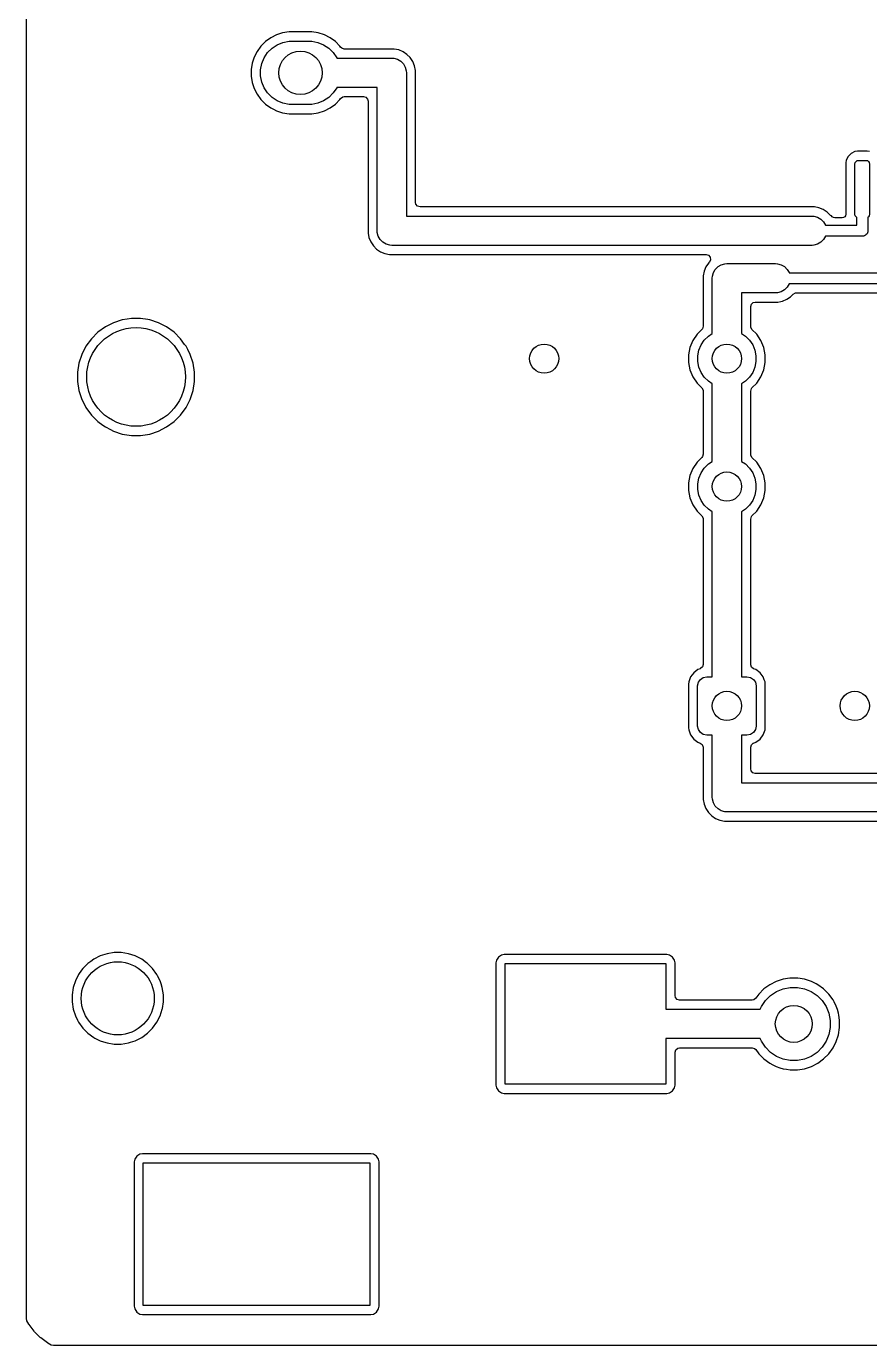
# Model space of a CAD drawing. Header units: millimetres. Extents: x 100.5 to 189.5, y -171.6 to -100.5.
# Drawn here: x 100.5 to 123.58, y -171.5 to -135.41 of the extents above; entities that cross this region are included whole.
import ezdxf

# ---------------------------------------------------------------- set-up
doc = ezdxf.new("R2010")
doc.units = ezdxf.units.MM
doc.layers.add('F.Cu', color=52, linetype='CONTINUOUS', true_color=0xb8bb26)

msp = doc.modelspace()

# ---------------------------------------------------------------- linework, layer by layer
at = {"layer": 'F.Cu', "linetype": 'CONTINUOUS'}
for p, q in [((100.5, -144.874038), (100.5, -133.472135)), ((107.344872, -135.641593), (107.187729, -135.721662)), ((107.512615, -135.587089), (107.344872, -135.641593)), ((107.68681, -135.5595), (107.512615, -135.587089)), ((107.686815, -135.5595), (107.68681, -135.5595)), ((108.313185, -135.5595), (107.686815, -135.5595)), ((108.31319, -135.5595), (108.313185, -135.5595)), ((108.487384, -135.587089), (108.31319, -135.5595)), ((108.655127, -135.641593), (108.487384, -135.587089)), ((108.81227, -135.721662), (108.655127, -135.641593)), ((106.920332, -135.95004), (106.816662, -136.092729)), ((107.04504, -135.825332), (106.920332, -135.95004)), ((107.187729, -135.721662), (107.04504, -135.825332)), ((107.102481, -136.128078), (107.223078, -136.007481)), ((107.223078, -136.007481), (107.364885, -135.912729)), ((107.364885, -135.912729), (107.522452, -135.847462)), ((107.522452, -135.847462), (107.689725, -135.814189)), ((107.689725, -135.814189), (107.775, -135.81)), ((107.775, -135.81), (108.225, -135.81)), ((108.225, -135.81), (108.310275, -135.814189)), ((108.310275, -135.814189), (108.477548, -135.847462)), ((108.477548, -135.847462), (108.635115, -135.912729)), ((108.635115, -135.912729), (108.776922, -136.007481)), ((108.776922, -136.007481), (108.897519, -136.128078)), ((108.954957, -135.82533), (108.81227, -135.721662)), ((108.954959, -135.825332), (108.954957, -135.82533)), ((109.079671, -135.950044), (108.954959, -135.825332)), ((109.100259, -135.978382), (109.079671, -135.950044)), ((109.133539, -136.009814), (109.100259, -135.978382)), ((109.200579, -136.029499), (109.133539, -136.009814)), ((110.564071, -136.029499), (109.200579, -136.029499)), ((110.689738, -136.054497), (110.564071, -136.029499)), ((110.689744, -136.054499), (110.689738, -136.054497)), ((110.808124, -136.103533), (110.689744, -136.054499)), ((106.682089, -136.417615), (106.6545, -136.591809)), ((106.736593, -136.249872), (106.682089, -136.417615)), ((106.816662, -136.092729), (106.736593, -136.249872)), ((106.942462, -136.427452), (107.007729, -136.269885)), ((107.007729, -136.269885), (107.102481, -136.128078)), ((108.897519, -136.128078), (108.992271, -136.269885)), ((108.992271, -136.269885), (108.99646, -136.279999)), ((108.99646, -136.279999), (110.5, -136.28)), ((110.5, -136.28), (110.55221, -136.283422)), ((110.55221, -136.283422), (110.653073, -136.310448)), ((110.653073, -136.310448), (110.743505, -136.362659)), ((110.743505, -136.362659), (110.817341, -136.436495)), ((110.808133, -136.103538), (110.808124, -136.103533)), ((110.914668, -136.174723), (110.808133, -136.103538)), ((110.914672, -136.174726), (110.914668, -136.174723)), ((111.005273, -136.265327), (110.914672, -136.174726)), ((111.005276, -136.265331), (111.005273, -136.265327)), ((111.076461, -136.371866), (111.005276, -136.265331)), ((111.076464, -136.371872), (111.076461, -136.371866)), ((111.076465, -136.371873), (111.076464, -136.371872)), ((111.125501, -136.490256), (111.076465, -136.371873)), ((106.6545, -136.591809), (106.6545, -136.76819)), ((106.6545, -136.76819), (106.682089, -136.942384)), ((106.909189, -136.594725), (106.942462, -136.427452)), ((106.909189, -136.765275), (106.909189, -136.594725)), ((106.942462, -136.932548), (106.909189, -136.765275)), ((110.817341, -136.436495), (110.869552, -136.526927)), ((110.869552, -136.526927), (110.896578, -136.62779)), ((110.896578, -136.62779), (110.9, -136.68)), ((110.9, -136.68), (110.9, -140.6)), ((111.125501, -136.49026), (111.125501, -136.490256)), ((111.125502, -136.490261), (111.125501, -136.49026)), ((111.1505, -136.615928), (111.125502, -136.490261)), ((111.1505, -140.2255), (111.1505, -136.615928)), ((106.682089, -136.942384), (106.736593, -137.110127)), ((106.736593, -137.110127), (106.816662, -137.26727)), ((107.007729, -137.090115), (106.942462, -136.932548)), ((107.102481, -137.231922), (107.007729, -137.090115)), ((108.992271, -137.090115), (108.897519, -137.231922)), ((108.996461, -137.079999), (108.992271, -137.090115)), ((110.1, -137.079999), (108.996461, -137.079999)), ((110.1, -141), (110.1, -137.079999)), ((106.816662, -137.26727), (106.92033, -137.409957)), ((106.92033, -137.409957), (107.045043, -137.53467)), ((107.223078, -137.352519), (107.102481, -137.231922)), ((107.364885, -137.447271), (107.223078, -137.352519)), ((107.522452, -137.512538), (107.364885, -137.447271)), ((108.635115, -137.447271), (108.477548, -137.512538)), ((108.776922, -137.352519), (108.635115, -137.447271)), ((108.897519, -137.231922), (108.776922, -137.352519)), ((108.954957, -137.53467), (109.07967, -137.409957)), ((109.07967, -137.409957), (109.100262, -137.381613)), ((109.100262, -137.381613), (109.155592, -137.338948)), ((109.155592, -137.338948), (109.200581, -137.330499)), ((109.200581, -137.330499), (109.7255, -137.330499)), ((109.7255, -137.330499), (109.792539, -137.350184)), ((109.792539, -137.350184), (109.838294, -137.402988)), ((109.838294, -137.402988), (109.8495, -137.454499)), ((109.8495, -137.454499), (109.8495, -140.935931)), ((107.045043, -137.53467), (107.18773, -137.638338)), ((107.18773, -137.638338), (107.261975, -137.676167)), ((107.261975, -137.676167), (107.344872, -137.718406)), ((107.344872, -137.718406), (107.344874, -137.718406)), ((107.344874, -137.718406), (107.344877, -137.718408)), ((107.344877, -137.718408), (107.42975, -137.745985)), ((107.42975, -137.745985), (107.512615, -137.77291)), ((107.512615, -137.77291), (107.68681, -137.8005)), ((107.689725, -137.545811), (107.522452, -137.512538)), ((107.68681, -137.8005), (107.686815, -137.8005)), ((107.686815, -137.8005), (108.31319, -137.8005)), ((107.775, -137.55), (107.689725, -137.545811)), ((108.225, -137.55), (107.775, -137.55)), ((108.310275, -137.545811), (108.225, -137.55)), ((108.477548, -137.512538), (108.310275, -137.545811)), ((108.31319, -137.8005), (108.487384, -137.77291)), ((108.487384, -137.77291), (108.655123, -137.718408)), ((108.655123, -137.718408), (108.81227, -137.638338)), ((108.81227, -137.638338), (108.954957, -137.53467)), ((123.068514, -138.885803), (122.985803, -138.968514)), ((123.173608, -138.834426), (123.068514, -138.885803)), ((123.241739, -138.8245), (123.173608, -138.834426)), ((123.24174, -138.8245), (123.241739, -138.8245)), ((123.50826, -138.8245), (123.24174, -138.8245)), ((123.508261, -138.8245), (123.50826, -138.8245)), ((123.576393, -138.834426), (123.508261, -138.8245)), ((122.934426, -139.073608), (122.9245, -139.141739)), ((122.9245, -139.141739), (122.9245, -139.172486)), ((122.9245, -139.172486), (122.925, -139.175)), ((122.925, -139.175), (122.925, -140.55)), ((122.985803, -138.968514), (122.934426, -139.073608)), ((123.175, -139.175), (123.182612, -139.136732)), ((123.175, -140.55), (123.175, -139.175)), ((123.182612, -139.136732), (123.204289, -139.104289)), ((123.204289, -139.104289), (123.236732, -139.082612)), ((123.236732, -139.082612), (123.275, -139.075)), ((123.275, -139.075), (123.475, -139.075)), ((123.475, -139.075), (123.513268, -139.082612)), ((123.513268, -139.082612), (123.545711, -139.104289)), ((123.545711, -139.104289), (123.567388, -139.136732)), ((123.567388, -139.136732), (123.575, -139.175)), ((123.575, -139.175), (123.575, -140.55)), ((111.161706, -140.277011), (111.1505, -140.2255)), ((111.207461, -140.329815), (111.161706, -140.277011)), ((111.2745, -140.3495), (111.207461, -140.329815)), ((122.064069, -140.3495), (111.2745, -140.3495)), ((122.064071, -140.3495), (122.064069, -140.3495)), ((122.189738, -140.374497), (122.064071, -140.3495)), ((122.189744, -140.374499), (122.189738, -140.374497)), ((122.308124, -140.423533), (122.189744, -140.374499)), ((110.9, -140.6), (122, -140.6)), ((122, -140.6), (122.05221, -140.603422)), ((122.05221, -140.603422), (122.153073, -140.630448)), ((122.153073, -140.630448), (122.243505, -140.682659)), ((122.243505, -140.682659), (122.317341, -140.756495)), ((122.308133, -140.423538), (122.308124, -140.423533)), ((122.414667, -140.494722), (122.308133, -140.423538)), ((122.414668, -140.494723), (122.414667, -140.494722)), ((122.414669, -140.494724), (122.414668, -140.494723)), ((122.48313, -140.563185), (122.414669, -140.494724)), ((122.503768, -140.579815), (122.48313, -140.563185)), ((122.532625, -140.588288), (122.503768, -140.579815)), ((122.554289, -140.620711), (122.532625, -140.588288)), ((122.586732, -140.642388), (122.554289, -140.620711)), ((122.625, -140.65), (122.586732, -140.642388)), ((122.825, -140.65), (122.625, -140.65)), ((122.863268, -140.642388), (122.825, -140.65)), ((122.895711, -140.620711), (122.863268, -140.642388)), ((122.917388, -140.588268), (122.895711, -140.620711)), ((122.925, -140.55), (122.917388, -140.588268)), ((123.182612, -140.588268), (123.175, -140.55)), ((123.204289, -140.620711), (123.182612, -140.588268)), ((123.228401, -140.636822), (123.204289, -140.620711)), ((123.229339, -140.85), (123.228401, -140.636822)), ((123.545711, -140.620711), (123.528385, -140.632287)), ((123.528385, -140.632287), (123.529999, -140.999341)), ((123.567388, -140.588268), (123.545711, -140.620711)), ((123.575, -140.55), (123.567388, -140.588268)), ((109.8495, -141.064071), (109.849499, -141.064071)), ((109.849499, -141.064071), (109.874497, -141.189738)), ((109.8495, -140.935931), (109.8495, -141.064069)), ((109.8495, -141.064069), (109.8495, -141.064071)), ((110.103422, -141.05221), (110.1, -141)), ((110.130448, -141.153073), (110.103422, -141.05221)), ((122.317341, -140.756495), (122.369552, -140.846927)), ((122.369552, -140.846927), (122.370375, -140.85)), ((122.370375, -140.85), (123.229339, -140.85)), ((123.4842, -141.103855), (123.463883, -141.124352)), ((123.50472, -141.083336), (123.4842, -141.103855)), ((123.504848, -141.083025), (123.50472, -141.083336)), ((123.505085, -141.082787), (123.504848, -141.083025)), ((123.516029, -141.056033), (123.505085, -141.082787)), ((123.527118, -141.029264), (123.516029, -141.056033)), ((123.527245, -141.028617), (123.527118, -141.028927)), ((123.527118, -141.028927), (123.527118, -141.029264)), ((123.529999, -140.999341), (123.527245, -141.028617)), ((109.874497, -141.189738), (109.874499, -141.189744)), ((109.874499, -141.189744), (109.923533, -141.308124)), ((109.923533, -141.308124), (109.923538, -141.308133)), ((109.923538, -141.308133), (109.994723, -141.414668)), ((109.994723, -141.414668), (109.994726, -141.414672)), ((109.994726, -141.414672), (110.085327, -141.505273)), ((110.182659, -141.243505), (110.130448, -141.153073)), ((110.256495, -141.317341), (110.182659, -141.243505)), ((110.346927, -141.369552), (110.256495, -141.317341)), ((110.44779, -141.396578), (110.346927, -141.369552)), ((110.5, -141.4), (110.44779, -141.396578)), ((122, -141.4), (110.5, -141.4)), ((122.05221, -141.396578), (122, -141.4)), ((122.153073, -141.369552), (122.05221, -141.396578)), ((122.243505, -141.317341), (122.153073, -141.369552)), ((122.317341, -141.243505), (122.243505, -141.317341)), ((122.369552, -141.153073), (122.317341, -141.243505)), ((122.370375, -141.15), (122.369552, -141.153073)), ((123.38, -141.15), (122.370375, -141.15)), ((123.409264, -141.147118), (123.38, -141.15)), ((123.409574, -141.146989), (123.409264, -141.147118)), ((123.40991, -141.146988), (123.409574, -141.146989)), ((123.436526, -141.135825), (123.40991, -141.146988)), ((123.463336, -141.12472), (123.436526, -141.135825)), ((123.463574, -141.124481), (123.463336, -141.12472)), ((123.463883, -141.124352), (123.463574, -141.124481)), ((110.085327, -141.505273), (110.085331, -141.505276)), ((110.085331, -141.505276), (110.191866, -141.576461)), ((110.191866, -141.576461), (110.191872, -141.576464)), ((110.191872, -141.576464), (110.191873, -141.576465)), ((110.191873, -141.576465), (110.310256, -141.625501)), ((110.310256, -141.625501), (110.31026, -141.625501)), ((110.31026, -141.625501), (110.310261, -141.625502)), ((110.310261, -141.625502), (110.435928, -141.6505)), ((110.435928, -141.6505), (110.435931, -141.6505)), ((110.435931, -141.6505), (119.100192, -141.6505)), ((119.100192, -141.6505), (119.167231, -141.670185)), ((119.167231, -141.670185), (119.212986, -141.722989)), ((119.22293, -141.792147), (119.193905, -141.855703)), ((119.212986, -141.722989), (119.22293, -141.792147)), ((119.044497, -142.110261), (119.0195, -142.235928)), ((119.044499, -142.110255), (119.044497, -142.110261)), ((119.093533, -141.991875), (119.044499, -142.110255)), ((119.093538, -141.991866), (119.093533, -141.991875)), ((119.164723, -141.885331), (119.093538, -141.991866)), ((119.164726, -141.885327), (119.164723, -141.885331)), ((119.187873, -141.862181), (119.164726, -141.885327)), ((119.193905, -141.855703), (119.187873, -141.862181)), ((119.273422, -142.24779), (119.300448, -142.146927)), ((119.300448, -142.146927), (119.352659, -142.056495)), ((119.352659, -142.056495), (119.426495, -141.982659)), ((119.426495, -141.982659), (119.516927, -141.930448)), ((119.516927, -141.930448), (119.61779, -141.903422)), ((119.61779, -141.903422), (119.67, -141.9)), ((119.67, -141.9), (121, -141.9)), ((121, -141.9), (121.05221, -141.903422)), ((121.05221, -141.903422), (121.153073, -141.930448)), ((121.153073, -141.930448), (121.243505, -141.982659)), ((121.243505, -141.982659), (121.317341, -142.056495)), ((121.317341, -142.056495), (121.369552, -142.146927)), ((121.369552, -142.146927), (121.370375, -142.15)), ((121.370375, -142.15), (123.879692, -142.15)), ((119.0195, -142.235928), (119.0195, -143.613505)), ((119.27, -142.3), (119.273422, -142.24779)), ((119.27, -143.809752), (119.27, -142.3)), ((121.317341, -142.543505), (121.243505, -142.617341)), ((121.369552, -142.453073), (121.317341, -142.543505)), ((121.370375, -142.45), (121.369552, -142.453073)), ((124.03, -142.45), (121.370375, -142.45)), ((121, -142.7), (120.07, -142.7)), ((120.07, -142.7), (120.07, -143.809752)), ((121.05221, -142.696578), (121, -142.7)), ((121.153073, -142.669552), (121.05221, -142.696578)), ((121.243505, -142.617341), (121.153073, -142.669552)), ((121.189744, -142.925501), (121.308127, -142.876465)), ((121.308127, -142.876465), (121.414669, -142.805276)), ((121.414669, -142.805276), (121.483127, -142.736817)), ((121.483127, -142.736817), (121.544448, -142.703334)), ((121.544448, -142.703334), (121.570807, -142.7005)), ((121.570807, -142.7005), (123.969279, -142.7005)), ((120.3205, -143.0745), (120.340185, -143.007461)), ((120.3205, -143.613505), (120.3205, -143.0745)), ((120.340185, -143.007461), (120.392989, -142.961706)), ((120.392989, -142.961706), (120.4445, -142.9505)), ((120.4445, -142.9505), (121.064071, -142.9505)), ((121.064071, -142.9505), (121.148615, -142.933682)), ((121.148615, -142.933682), (121.189744, -142.925501)), ((102.661151, -143.631132), (102.45735, -143.779201)), ((102.885616, -143.51676), (102.661151, -143.631132)), ((103.125214, -143.43891), (102.885616, -143.51676)), ((103.257329, -143.417985), (103.125214, -143.43891)), ((103.374038, -143.3995), (103.257329, -143.417985)), ((103.625962, -143.3995), (103.374038, -143.3995)), ((103.825772, -143.431147), (103.625962, -143.3995)), ((103.874785, -143.43891), (103.825772, -143.431147)), ((104.114383, -143.51676), (103.874785, -143.43891)), ((104.265571, -143.593795), (104.114383, -143.51676)), ((104.338845, -143.63113), (104.265571, -143.593795)), ((104.338847, -143.631131), (104.338845, -143.63113)), ((104.338848, -143.631132), (104.338847, -143.631131)), ((104.542649, -143.779201), (104.338848, -143.631132)), ((119.0195, -143.613505), (118.999815, -143.680544)), ((120.323334, -143.639863), (120.3205, -143.613505)), ((102.279201, -143.95735), (102.131132, -144.161151)), ((102.279205, -143.957345), (102.279201, -143.95735)), ((102.457345, -143.779205), (102.279205, -143.957345)), ((102.45735, -143.779201), (102.457345, -143.779205)), ((104.542654, -143.779205), (104.542649, -143.779201)), ((104.720794, -143.957345), (104.542654, -143.779205)), ((104.720798, -143.95735), (104.720794, -143.957345)), ((104.831136, -144.109218), (104.720798, -143.95735)), ((118.854024, -143.830342), (118.739058, -144.002403)), ((118.854025, -143.830341), (118.854024, -143.830342)), ((118.983181, -143.701186), (118.854025, -143.830341)), ((118.964463, -144.122883), (119.051592, -143.992485)), ((118.999815, -143.680544), (118.983181, -143.701186)), ((119.051592, -143.992485), (119.162485, -143.881592)), ((119.162485, -143.881592), (119.27, -143.809752)), ((120.07, -143.809752), (120.177515, -143.881592)), ((120.177515, -143.881592), (120.288408, -143.992485)), ((120.288408, -143.992485), (120.375537, -144.122883)), ((120.356819, -143.701186), (120.323334, -143.639863)), ((120.485975, -143.830342), (120.356819, -143.701186)), ((120.485977, -143.830345), (120.485975, -143.830342)), ((120.600941, -144.002402), (120.485977, -143.830345)), ((102.131132, -144.161151), (102.01676, -144.385616)), ((104.86887, -144.161155), (104.831136, -144.109218)), ((104.91584, -144.253339), (104.86887, -144.161155)), ((104.983239, -144.385616), (104.91584, -144.253339)), ((118.659868, -144.193587), (118.6195, -144.39653)), ((118.65987, -144.193579), (118.659868, -144.193587)), ((118.739058, -144.002403), (118.65987, -144.193579)), ((118.873852, -144.421586), (118.904448, -144.267772)), ((118.904448, -144.267772), (118.964463, -144.122883)), ((120.375537, -144.122883), (120.435552, -144.267772)), ((120.435552, -144.267772), (120.466148, -144.421586)), ((120.68013, -144.19358), (120.600941, -144.002402)), ((120.7205, -144.396535), (120.68013, -144.19358)), ((101.93891, -144.625214), (101.8995, -144.874038)), ((102.01676, -144.385616), (101.93891, -144.625214)), ((104.983239, -144.385618), (104.983239, -144.385616)), ((104.983241, -144.385621), (104.983239, -144.385618)), ((105.06109, -144.625215), (104.983241, -144.385621)), ((105.1005, -144.874038), (105.06109, -144.625215)), ((118.6195, -144.39653), (118.6195, -144.603469)), ((118.6195, -144.603469), (118.659868, -144.806412)), ((118.873852, -144.578414), (118.873852, -144.421586)), ((118.904448, -144.732228), (118.873852, -144.578414)), ((120.466148, -144.578414), (120.435552, -144.732228)), ((120.466148, -144.421586), (120.466148, -144.578414)), ((120.68013, -144.80642), (120.7205, -144.603465)), ((120.7205, -144.603465), (120.7205, -144.396535)), ((100.5, -161.901577), (100.5, -144.874038)), ((101.8995, -144.874038), (101.8995, -145.125961)), ((105.1005, -145.125962), (105.1005, -144.874038)), ((118.659868, -144.806412), (118.65987, -144.80642)), ((118.65987, -144.80642), (118.739058, -144.997596)), ((118.739058, -144.997596), (118.854024, -145.169657)), ((118.964463, -144.877117), (118.904448, -144.732228)), ((119.051592, -145.007515), (118.964463, -144.877117)), ((119.162485, -145.118408), (119.051592, -145.007515)), ((120.288408, -145.007515), (120.177515, -145.118408)), ((120.375537, -144.877117), (120.288408, -145.007515)), ((120.435552, -144.732228), (120.375537, -144.877117)), ((120.485977, -145.169655), (120.600941, -144.997598)), ((120.600941, -144.997598), (120.68013, -144.80642)), ((101.8995, -145.125961), (101.93891, -145.374785)), ((101.93891, -145.374785), (102.01676, -145.614383)), ((104.983241, -145.614379), (105.06109, -145.374785)), ((105.06109, -145.374785), (105.1005, -145.125962)), ((118.854024, -145.169657), (118.983181, -145.298814)), ((118.983181, -145.298814), (119.016666, -145.360137)), ((119.016666, -145.360137), (119.0195, -145.386495)), ((119.0195, -145.386495), (119.0195, -147.113505)), ((119.27, -145.190247), (119.162485, -145.118408)), ((119.27, -147.309752), (119.27, -145.190247)), ((120.177515, -145.118408), (120.07, -145.190247)), ((120.07, -145.190247), (120.07, -147.309752)), ((120.3205, -145.386495), (120.340185, -145.319456)), ((120.3205, -147.113505), (120.3205, -145.386495)), ((120.340185, -145.319456), (120.356819, -145.298814)), ((120.356819, -145.298814), (120.485974, -145.169658)), ((120.485974, -145.169658), (120.485975, -145.169657)), ((120.485975, -145.169657), (120.485977, -145.169655)), ((102.01676, -145.614383), (102.086037, -145.750345)), ((102.086037, -145.750345), (102.121065, -145.819092)), ((104.86887, -145.838845), (104.983241, -145.614379)), ((102.121065, -145.819092), (102.131132, -145.838848)), ((102.131132, -145.838848), (102.279201, -146.042649)), ((102.279201, -146.042649), (102.279205, -146.042654)), ((102.279205, -146.042654), (102.457345, -146.220794)), ((104.542656, -146.220793), (104.720793, -146.042656)), ((104.720793, -146.042656), (104.86887, -145.838845)), ((102.457345, -146.220794), (102.45735, -146.220798)), ((102.45735, -146.220798), (102.589122, -146.316535)), ((102.589122, -146.316535), (102.661155, -146.36887)), ((102.661155, -146.36887), (102.804184, -146.441747)), ((102.804184, -146.441747), (102.885616, -146.483239)), ((102.885616, -146.483239), (102.885618, -146.483239)), ((102.885618, -146.483239), (102.885621, -146.483241)), ((102.885621, -146.483241), (103.125215, -146.56109)), ((103.874785, -146.56109), (104.114379, -146.483241)), ((104.114379, -146.483241), (104.338845, -146.36887)), ((104.338845, -146.36887), (104.542656, -146.220793)), ((103.125215, -146.56109), (103.374038, -146.6005)), ((103.374038, -146.6005), (103.374039, -146.6005)), ((103.374039, -146.6005), (103.625961, -146.6005)), ((103.625961, -146.6005), (103.625962, -146.6005)), ((103.625962, -146.6005), (103.874785, -146.56109)), ((118.983181, -147.201186), (118.854025, -147.330341)), ((118.999815, -147.180544), (118.983181, -147.201186)), ((119.0195, -147.113505), (118.999815, -147.180544)), ((120.323334, -147.139863), (120.3205, -147.113505)), ((120.356819, -147.201186), (120.323334, -147.139863)), ((120.485975, -147.330342), (120.356819, -147.201186)), ((118.739058, -147.502403), (118.65987, -147.693579)), ((118.854024, -147.330342), (118.739058, -147.502403)), ((118.854025, -147.330341), (118.854024, -147.330342)), ((118.964463, -147.622883), (119.051592, -147.492485)), ((119.051592, -147.492485), (119.162485, -147.381592)), ((119.162485, -147.381592), (119.27, -147.309752)), ((120.07, -147.309752), (120.177515, -147.381592)), ((120.177515, -147.381592), (120.288408, -147.492485)), ((120.288408, -147.492485), (120.375537, -147.622883)), ((120.485977, -147.330345), (120.485975, -147.330342)), ((120.600941, -147.502402), (120.485977, -147.330345)), ((120.68013, -147.69358), (120.600941, -147.502402)), ((118.659868, -147.693587), (118.6195, -147.89653)), ((118.6195, -147.89653), (118.6195, -148.103469)), ((118.65987, -147.693579), (118.659868, -147.693587)), ((118.873852, -147.921586), (118.904448, -147.767772)), ((118.873852, -148.078414), (118.873852, -147.921586)), ((118.904448, -147.767772), (118.964463, -147.622883)), ((120.375537, -147.622883), (120.435552, -147.767772)), ((120.435552, -147.767772), (120.466148, -147.921586)), ((120.466148, -147.921586), (120.466148, -148.078414)), ((120.7205, -147.896535), (120.68013, -147.69358)), ((120.7205, -148.103465), (120.7205, -147.896535)), ((118.6195, -148.103469), (118.659868, -148.306412)), ((118.659868, -148.306412), (118.65987, -148.30642)), ((118.65987, -148.30642), (118.739058, -148.497596)), ((118.904448, -148.232228), (118.873852, -148.078414)), ((118.964463, -148.377117), (118.904448, -148.232228)), ((120.435552, -148.232228), (120.375537, -148.377117)), ((120.466148, -148.078414), (120.435552, -148.232228)), ((120.600941, -148.497598), (120.68013, -148.30642)), ((120.68013, -148.30642), (120.7205, -148.103465)), ((118.739058, -148.497596), (118.854024, -148.669657)), ((118.854024, -148.669657), (118.983181, -148.798814)), ((119.051592, -148.507515), (118.964463, -148.377117)), ((119.162485, -148.618408), (119.051592, -148.507515)), ((119.27, -148.690247), (119.162485, -148.618408)), ((119.27, -153.2), (119.27, -148.690247)), ((120.177515, -148.618408), (120.07, -148.690247)), ((120.07, -148.690247), (120.07, -153.2)), ((120.288408, -148.507515), (120.177515, -148.618408)), ((120.375537, -148.377117), (120.288408, -148.507515)), ((120.356819, -148.798814), (120.485974, -148.669658)), ((120.485974, -148.669658), (120.485975, -148.669657)), ((120.485975, -148.669657), (120.485977, -148.669655)), ((120.485977, -148.669655), (120.600941, -148.497598)), ((118.983181, -148.798814), (119.016666, -148.860137)), ((119.016666, -148.860137), (119.0195, -148.886495)), ((119.0195, -148.886495), (119.0195, -152.867209)), ((120.3205, -148.886495), (120.340185, -148.819456)), ((120.3205, -152.867209), (120.3205, -148.886495)), ((120.340185, -148.819456), (120.356819, -148.798814)), ((118.877664, -153.006206), (118.762455, -153.092452)), ((118.877671, -153.006202), (118.877664, -153.006206)), ((118.938833, -152.983391), (118.877671, -153.006202)), ((118.947011, -152.980003), (118.938833, -152.983391)), ((118.999815, -152.934248), (118.947011, -152.980003)), ((119.0195, -152.867209), (118.999815, -152.934248)), ((120.320816, -152.876056), (120.3205, -152.867209)), ((120.345233, -152.94152), (120.320816, -152.876056)), ((120.401167, -152.983391), (120.345233, -152.94152)), ((120.462328, -153.006202), (120.401167, -152.983391)), ((120.462335, -153.006206), (120.462328, -153.006202)), ((120.577544, -153.092452), (120.462335, -153.006206)), ((118.625908, -153.342517), (118.619501, -153.402116)), ((118.676202, -153.207671), (118.625908, -153.342517)), ((118.676206, -153.207664), (118.676202, -153.207671)), ((118.762452, -153.092455), (118.676206, -153.207664)), ((118.762455, -153.092452), (118.762452, -153.092455)), ((118.87, -153.45), (118.88903, -153.354329)), ((118.88903, -153.354329), (118.943223, -153.273223)), ((118.943223, -153.273223), (119.024329, -153.21903)), ((119.024329, -153.21903), (119.12, -153.2)), ((119.12, -153.2), (119.27, -153.2)), ((120.07, -153.2), (120.22, -153.2)), ((120.22, -153.2), (120.315671, -153.21903)), ((120.315671, -153.21903), (120.396777, -153.273223)), ((120.396777, -153.273223), (120.45097, -153.354329)), ((120.45097, -153.354329), (120.47, -153.45)), ((120.577547, -153.092455), (120.577544, -153.092452)), ((120.663793, -153.207664), (120.577547, -153.092455)), ((120.663797, -153.207671), (120.663793, -153.207664)), ((120.694152, -153.289059), (120.663797, -153.207671)), ((120.714091, -153.342517), (120.694152, -153.289059)), ((120.720499, -153.402128), (120.714091, -153.342517)), ((118.619501, -153.402123), (118.6195, -153.402135)), ((118.6195, -153.402135), (118.6195, -154.59787)), ((118.619501, -153.402116), (118.619501, -153.402123)), ((118.87, -154.55), (118.87, -153.45)), ((120.47, -153.45), (120.47, -154.55)), ((120.7205, -154.597873), (120.720499, -153.402128)), ((118.6195, -154.59787), (118.619501, -154.597876)), ((118.619501, -154.597876), (118.625908, -154.657483)), ((118.625908, -154.657483), (118.676202, -154.792328)), ((118.676202, -154.792328), (118.676206, -154.792335)), ((118.676206, -154.792335), (118.762452, -154.907544)), ((118.88903, -154.645671), (118.87, -154.55)), ((118.943223, -154.726777), (118.88903, -154.645671)), ((119.024329, -154.78097), (118.943223, -154.726777)), ((119.12, -154.8), (119.024329, -154.78097)), ((119.27, -154.8), (119.12, -154.8)), ((119.27, -156.5), (119.27, -154.8)), ((120.22, -154.8), (120.07, -154.8)), ((120.07, -154.8), (120.07, -156.1)), ((120.315671, -154.78097), (120.22, -154.8)), ((120.396777, -154.726777), (120.315671, -154.78097)), ((120.45097, -154.645671), (120.396777, -154.726777)), ((120.47, -154.55), (120.45097, -154.645671)), ((120.577546, -154.907546), (120.663796, -154.792331)), ((120.663796, -154.792331), (120.714091, -154.657483)), ((120.714091, -154.657483), (120.7205, -154.597873)), ((118.762452, -154.907544), (118.762455, -154.907547)), ((118.762455, -154.907547), (118.877664, -154.993793)), ((118.877664, -154.993793), (118.877669, -154.993796)), ((118.877669, -154.993796), (118.938833, -155.016608)), ((118.938833, -155.016608), (118.994766, -155.058478)), ((118.994766, -155.058478), (119.019184, -155.123942)), ((119.019184, -155.123942), (119.0195, -155.13279)), ((119.0195, -155.13279), (119.0195, -156.564069)), ((120.3205, -155.13279), (120.340185, -155.065751)), ((120.3205, -155.7255), (120.3205, -155.13279)), ((120.340185, -155.065751), (120.392989, -155.019996)), ((120.392989, -155.019996), (120.401146, -155.016616)), ((120.401146, -155.016616), (120.462331, -154.993796)), ((120.462331, -154.993796), (120.577546, -154.907546)), ((120.331706, -155.777011), (120.3205, -155.7255)), ((120.377461, -155.829815), (120.331706, -155.777011)), ((120.4445, -155.8495), (120.377461, -155.829815)), ((128.613505, -155.8495), (120.4445, -155.8495)), ((120.07, -156.1), (128.809753, -156.1)), ((119.0195, -156.564071), (119.019499, -156.564071)), ((119.019499, -156.564071), (119.044497, -156.689738)), ((119.0195, -156.564069), (119.0195, -156.564071)), ((119.273422, -156.55221), (119.27, -156.5)), ((119.300448, -156.653073), (119.273422, -156.55221)), ((119.044497, -156.689738), (119.044499, -156.689744)), ((119.044499, -156.689744), (119.093533, -156.808124)), ((119.093533, -156.808124), (119.093538, -156.808133)), ((119.093538, -156.808133), (119.164723, -156.914668)), ((119.164723, -156.914668), (119.164726, -156.914672)), ((119.164726, -156.914672), (119.255327, -157.005273)), ((119.352659, -156.743505), (119.300448, -156.653073)), ((119.426495, -156.817341), (119.352659, -156.743505)), ((119.516927, -156.869552), (119.426495, -156.817341)), ((119.61779, -156.896578), (119.516927, -156.869552)), ((119.67, -156.9), (119.61779, -156.896578)), ((128.809753, -156.9), (119.67, -156.9)), ((119.255327, -157.005273), (119.255331, -157.005276)), ((119.255331, -157.005276), (119.361866, -157.076461)), ((119.361866, -157.076461), (119.361872, -157.076464)), ((119.361872, -157.076464), (119.361873, -157.076465)), ((119.361873, -157.076465), (119.480256, -157.125501)), ((119.480256, -157.125501), (119.48026, -157.125501)), ((119.48026, -157.125501), (119.480261, -157.125502)), ((119.480261, -157.125502), (119.605928, -157.1505)), ((119.605928, -157.1505), (119.605931, -157.1505)), ((119.605931, -157.1505), (119.734069, -157.1505)), ((119.734069, -157.1505), (128.613505, -157.1505)), ((102.344594, -160.930476), (102.259463, -160.992328)), ((102.51997, -160.841117), (102.344594, -160.930476)), ((102.707173, -160.78029), (102.51997, -160.841117)), ((102.901578, -160.7495), (102.707173, -160.78029)), ((102.901583, -160.7495), (102.901578, -160.7495)), ((103.098417, -160.7495), (102.901583, -160.7495)), ((103.098422, -160.7495), (103.098417, -160.7495)), ((103.292826, -160.78029), (103.098422, -160.7495)), ((103.480029, -160.841117), (103.292826, -160.78029)), ((103.655405, -160.930476), (103.480029, -160.841117)), ((103.785947, -161.025321), (103.655405, -160.930476)), ((113.364032, -160.952264), (113.3495, -161.025321)), ((113.364033, -160.95226), (113.364032, -160.952264)), ((113.419399, -160.869399), (113.364033, -160.95226)), ((113.50226, -160.814033), (113.419399, -160.869399)), ((113.502264, -160.814032), (113.50226, -160.814033)), ((113.575323, -160.7995), (113.502264, -160.814032)), ((113.575326, -160.7995), (113.575323, -160.7995)), ((118.024674, -160.7995), (113.575326, -160.7995)), ((118.024677, -160.7995), (118.024674, -160.7995)), ((118.097735, -160.814032), (118.024677, -160.7995)), ((118.097739, -160.814033), (118.097735, -160.814032)), ((118.09774, -160.814034), (118.097739, -160.814033)), ((118.180601, -160.869399), (118.09774, -160.814034)), ((118.235966, -160.95226), (118.180601, -160.869399)), ((118.235967, -160.952264), (118.235966, -160.95226)), ((118.250499, -161.025321), (118.235967, -160.952264)), ((102.012632, -161.231518), (101.930476, -161.344594)), ((102.046172, -161.185354), (102.012632, -161.231518)), ((102.046174, -161.185352), (102.046172, -161.185354)), ((102.185351, -161.046174), (102.046174, -161.185351)), ((102.046174, -161.185351), (102.046174, -161.185352)), ((102.185352, -161.046174), (102.185351, -161.046174)), ((102.185354, -161.046172), (102.185352, -161.046174)), ((102.259463, -160.992328), (102.185354, -161.046172)), ((103.814646, -161.046172), (103.785947, -161.025321)), ((103.953828, -161.185354), (103.814646, -161.046172)), ((104.069524, -161.344595), (103.953828, -161.185354)), ((113.3495, -161.025321), (113.3495, -164.374678)), ((113.6, -164.35), (113.6, -161.05)), ((113.6, -161.05), (118, -161.05)), ((118, -161.05), (118, -162.3)), ((118.2505, -161.025323), (118.250499, -161.025321)), ((118.2505, -161.9255), (118.2505, -161.025323)), ((101.841117, -161.51997), (101.78029, -161.707173)), ((101.930476, -161.344594), (101.841117, -161.51997)), ((104.091038, -161.386819), (104.069524, -161.344595)), ((104.158882, -161.51997), (104.091038, -161.386819)), ((104.158882, -161.519972), (104.158882, -161.51997)), ((104.158884, -161.519975), (104.158882, -161.519972)), ((104.186107, -161.603759), (104.158884, -161.519975)), ((104.219709, -161.707173), (104.186107, -161.603759)), ((120.841974, -161.6262), (120.682094, -161.74236)), ((121.01805, -161.536484), (120.841974, -161.6262)), ((121.206002, -161.475414), (121.01805, -161.536484)), ((121.390198, -161.446241), (121.206002, -161.475414)), ((121.40119, -161.4445), (121.390198, -161.446241)), ((121.59881, -161.4445), (121.40119, -161.4445)), ((121.609802, -161.446241), (121.59881, -161.4445)), ((121.793997, -161.475414), (121.609802, -161.446241)), ((121.981949, -161.536484), (121.793997, -161.475414)), ((122.113982, -161.603759), (121.981949, -161.536484)), ((122.158025, -161.6262), (122.113982, -161.603759)), ((122.317903, -161.742358), (122.158025, -161.6262)), ((100.5, -166.475321), (100.5, -161.901577)), ((101.78029, -161.707173), (101.7495, -161.901577)), ((101.7495, -161.901577), (101.7495, -162.098422)), ((104.2505, -161.901577), (104.219709, -161.707173)), ((104.2505, -162.098422), (104.2505, -161.901577)), ((118.261706, -161.977011), (118.2505, -161.9255)), ((118.307461, -162.029815), (118.261706, -161.977011)), ((118.3745, -162.0495), (118.307461, -162.029815)), ((120.40254, -162.041051), (120.357552, -162.0495)), ((120.45787, -161.998385), (120.40254, -162.041051)), ((120.542355, -161.8821), (120.45787, -161.998385)), ((120.54236, -161.882094), (120.542355, -161.8821)), ((120.682094, -161.74236), (120.54236, -161.882094)), ((120.723124, -162.062435), (120.862435, -161.923124)), ((120.862435, -161.923124), (121.026246, -161.813669)), ((121.026246, -161.813669), (121.208264, -161.738275)), ((121.208264, -161.738275), (121.401493, -161.699839)), ((121.401493, -161.699839), (121.598507, -161.699839)), ((121.598507, -161.699839), (121.791736, -161.738275)), ((121.791736, -161.738275), (121.973754, -161.813669)), ((121.973754, -161.813669), (122.137565, -161.923124)), ((122.137565, -161.923124), (122.276876, -162.062435)), ((122.457642, -161.882097), (122.317903, -161.742358)), ((122.5738, -162.041975), (122.457642, -161.882097)), ((122.602561, -162.098422), (122.5738, -162.041975)), ((101.7495, -162.098422), (101.78029, -162.292826)), ((101.78029, -162.292826), (101.841117, -162.480029)), ((104.158884, -162.480025), (104.219709, -162.292826)), ((104.219709, -162.292826), (104.222484, -162.275304)), ((104.222484, -162.275304), (104.2505, -162.098422)), ((118, -162.3), (120.583119, -162.3)), ((120.357552, -162.0495), (118.3745, -162.0495)), ((120.583119, -162.3), (120.613669, -162.226246)), ((120.613669, -162.226246), (120.723124, -162.062435)), ((122.276876, -162.062435), (122.386331, -162.226246)), ((122.386331, -162.226246), (122.461725, -162.408264)), ((122.663515, -162.21805), (122.602561, -162.098422)), ((122.663515, -162.218052), (122.663515, -162.21805)), ((122.663517, -162.218055), (122.663515, -162.218052)), ((122.692782, -162.308124), (122.663517, -162.218055)), ((122.724585, -162.406002), (122.692782, -162.308124)), ((101.841117, -162.480029), (101.902852, -162.60119)), ((101.902852, -162.60119), (101.930476, -162.655405)), ((101.930476, -162.655405), (102.046172, -162.814646)), ((103.953828, -162.814646), (104.069524, -162.655405)), ((104.069524, -162.655405), (104.158884, -162.480025)), ((122.461725, -162.408264), (122.500161, -162.601493)), ((122.500161, -162.601493), (122.500161, -162.798507)), ((122.732764, -162.457642), (122.724585, -162.406002)), ((122.7555, -162.60119), (122.732764, -162.457642)), ((122.7555, -162.79881), (122.7555, -162.60119)), ((102.046172, -162.814646), (102.185354, -162.953828)), ((102.185354, -162.953828), (102.344595, -163.069524)), ((102.344595, -163.069524), (102.377638, -163.08636)), ((102.377638, -163.08636), (102.51997, -163.158882)), ((103.480025, -163.158884), (103.655405, -163.069524)), ((103.655405, -163.069524), (103.814646, -162.953828)), ((103.814646, -162.953828), (103.953828, -162.814646)), ((120.583119, -163.1), (118, -163.1)), ((118, -163.1), (118, -164.35)), ((120.613669, -163.173754), (120.583119, -163.1)), ((122.461725, -162.991736), (122.386331, -163.173754)), ((122.500161, -162.798507), (122.461725, -162.991736)), ((122.663517, -163.181945), (122.724585, -162.993997)), ((122.724585, -162.993997), (122.7555, -162.79881)), ((102.51997, -163.158882), (102.519972, -163.158882)), ((102.519972, -163.158882), (102.519975, -163.158884)), ((102.519975, -163.158884), (102.608901, -163.187778)), ((102.608901, -163.187778), (102.707173, -163.219709)), ((102.707173, -163.219709), (102.901578, -163.2505)), ((102.901578, -163.2505), (102.901583, -163.2505)), ((102.901583, -163.2505), (103.098422, -163.2505)), ((103.098422, -163.2505), (103.292826, -163.219709)), ((103.292826, -163.219709), (103.350849, -163.200856)), ((103.350849, -163.200856), (103.480025, -163.158884)), ((118.2505, -163.4745), (118.270185, -163.407461)), ((118.2505, -164.374674), (118.2505, -163.4745)), ((118.270185, -163.407461), (118.322989, -163.361706)), ((118.322989, -163.361706), (118.3745, -163.3505)), ((118.3745, -163.3505), (120.357552, -163.3505)), ((120.357552, -163.3505), (120.424591, -163.370185)), ((120.424591, -163.370185), (120.457869, -163.401614)), ((120.457869, -163.401614), (120.542358, -163.517903)), ((120.723124, -163.337565), (120.613669, -163.173754)), ((120.862435, -163.476876), (120.723124, -163.337565)), ((121.026246, -163.586331), (120.862435, -163.476876)), ((122.137565, -163.476876), (121.973754, -163.586331)), ((122.276876, -163.337565), (122.137565, -163.476876)), ((122.386331, -163.173754), (122.276876, -163.337565)), ((122.457642, -163.517903), (122.5738, -163.358025)), ((122.5738, -163.358025), (122.663517, -163.181945)), ((120.542358, -163.517903), (120.682097, -163.657642)), ((120.682097, -163.657642), (120.841975, -163.7738)), ((120.841975, -163.7738), (120.925165, -163.816187)), ((120.925165, -163.816187), (121.01805, -163.863515)), ((121.208264, -163.661725), (121.026246, -163.586331)), ((121.401493, -163.700161), (121.208264, -163.661725)), ((121.598507, -163.700161), (121.401493, -163.700161)), ((121.791736, -163.661725), (121.598507, -163.700161)), ((121.973754, -163.586331), (121.791736, -163.661725)), ((121.981945, -163.863517), (122.158025, -163.7738)), ((122.158025, -163.7738), (122.317903, -163.657642)), ((122.317903, -163.657642), (122.457642, -163.517903)), ((121.01805, -163.863515), (121.018052, -163.863515)), ((121.018052, -163.863515), (121.018055, -163.863517)), ((121.018055, -163.863517), (121.1188, -163.896251)), ((121.1188, -163.896251), (121.206002, -163.924585)), ((121.206002, -163.924585), (121.303596, -163.940042)), ((121.303596, -163.940042), (121.40119, -163.9555)), ((121.40119, -163.9555), (121.401191, -163.9555)), ((121.401191, -163.9555), (121.598809, -163.9555)), ((121.598809, -163.9555), (121.59881, -163.9555)), ((121.59881, -163.9555), (121.793997, -163.924585)), ((121.793997, -163.924585), (121.981945, -163.863517)), ((113.3495, -164.374678), (113.364032, -164.447735)), ((113.364032, -164.447735), (113.364033, -164.447739)), ((113.364033, -164.447739), (113.364034, -164.44774)), ((113.364034, -164.44774), (113.419399, -164.530601)), ((113.419399, -164.530601), (113.50226, -164.585966)), ((118, -164.35), (113.6, -164.35)), ((118.09774, -164.585966), (118.180601, -164.530601)), ((118.180601, -164.530601), (118.235966, -164.44774)), ((118.235966, -164.44774), (118.2505, -164.374674)), ((113.50226, -164.585966), (113.502264, -164.585967)), ((113.502264, -164.585967), (113.575321, -164.600499)), ((113.575321, -164.600499), (113.575324, -164.6005)), ((113.575324, -164.6005), (113.575326, -164.6005)), ((113.575326, -164.6005), (118.024676, -164.6005)), ((118.024676, -164.6005), (118.024677, -164.600499)), ((118.024677, -164.600499), (118.09774, -164.585966)), ((103.519399, -166.319399), (103.464033, -166.40226)), ((103.60226, -166.264033), (103.519399, -166.319399)), ((103.602264, -166.264032), (103.60226, -166.264033)), ((103.675323, -166.2495), (103.602264, -166.264032)), ((103.675326, -166.2495), (103.675323, -166.2495)), ((109.924674, -166.2495), (103.675326, -166.2495)), ((109.924677, -166.2495), (109.924674, -166.2495)), ((109.997735, -166.264032), (109.924677, -166.2495)), ((109.997739, -166.264033), (109.997735, -166.264032)), ((109.99774, -166.264034), (109.997739, -166.264033)), ((110.080601, -166.319399), (109.99774, -166.264034)), ((110.135966, -166.40226), (110.080601, -166.319399)), ((100.5, -170.758445), (100.5, -166.475321)), ((103.464032, -166.402264), (103.4495, -166.475321)), ((103.4495, -166.475321), (103.4495, -170.424678)), ((103.464033, -166.40226), (103.464032, -166.402264)), ((103.7, -170.4), (103.7, -166.5)), ((103.7, -166.5), (109.9, -166.5)), ((109.9, -166.5), (109.9, -170.4)), ((110.135967, -166.402264), (110.135966, -166.40226)), ((110.150499, -166.475321), (110.135967, -166.402264)), ((110.1505, -166.475323), (110.150499, -166.475321)), ((110.1505, -166.475326), (110.1505, -166.475323)), ((110.1505, -170.424674), (110.1505, -166.475326)), ((103.4495, -170.424678), (103.464032, -170.497735)), ((103.464032, -170.497735), (103.464033, -170.497739)), ((103.464033, -170.497739), (103.464034, -170.49774)), ((103.464034, -170.49774), (103.519399, -170.580601)), ((103.519399, -170.580601), (103.60226, -170.635966)), ((103.60226, -170.635966), (103.602264, -170.635967)), ((103.602264, -170.635967), (103.675321, -170.650499)), ((103.675321, -170.650499), (103.675324, -170.6505)), ((103.675324, -170.6505), (103.675326, -170.6505)), ((103.675326, -170.6505), (109.924676, -170.6505)), ((109.9, -170.4), (103.7, -170.4)), ((109.924676, -170.6505), (109.924677, -170.650499)), ((109.924677, -170.650499), (109.99774, -170.635966)), ((109.99774, -170.635966), (110.080601, -170.580601)), ((110.080601, -170.580601), (110.135966, -170.49774)), ((110.135966, -170.49774), (110.1505, -170.424674)), ((100.515168, -170.817872), (100.5, -170.758445)), ((100.566039, -170.911036), (100.515168, -170.817872)), ((100.575604, -170.925919), (100.566039, -170.911036)), ((100.710288, -171.105836), (100.575604, -170.925919)), ((100.721874, -171.119207), (100.710288, -171.105836)), ((100.880792, -171.278125), (100.721874, -171.119207)), ((100.894163, -171.289711), (100.880792, -171.278125)), ((101.07408, -171.424395), (100.894163, -171.289711)), ((101.088963, -171.43396), (101.07408, -171.424395)), ((101.182128, -171.484832), (101.088963, -171.43396)), ((101.241555, -171.5), (101.182128, -171.484832)), ((128.745335, -171.5), (101.241555, -171.5))]:
    msp.add_line(p, q, dxfattribs=at)
at = {"layer": 'F.Cu'}
for centre, radius in [((108, -136.68), 0.595), ((108, -136.68), 0.595), ((103.5, -145), 1.35), ((103.5, -145), 1.349999), ((114.67, -144.5), 0.4), ((114.67, -144.5), 0.4), ((119.67, -144.5), 0.4), ((119.67, -144.5), 0.4), ((119.67, -148), 0.4), ((119.67, -148), 0.4), ((119.67, -154), 0.4), ((119.67, -154), 0.4), ((123.17, -154), 0.4), ((123.17, -154), 0.4), ((103, -162), 1), ((103, -162), 0.999999), ((121.5, -162.7), 0.505), ((121.5, -162.7), 0.505)]:
    msp.add_circle(centre, radius, dxfattribs=at)

doc.saveas('drawing.dxf')
